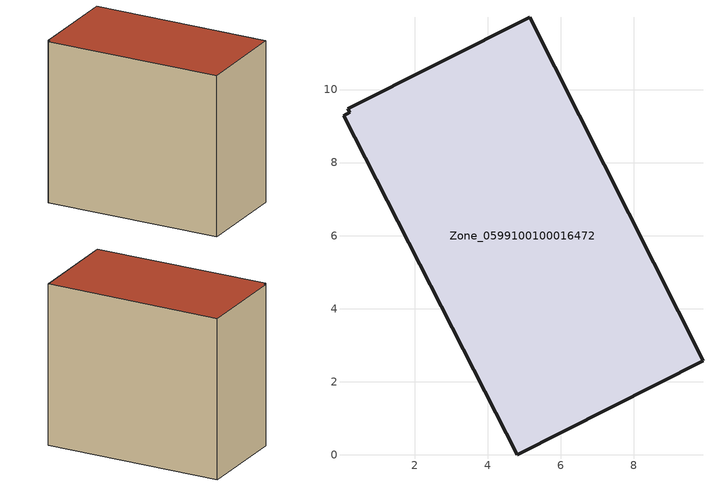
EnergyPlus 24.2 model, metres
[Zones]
Zone_0599100100016472
 floor ground (C_G): 4.8,0 0.05,9.29 0.22,9.37 0.17,9.47 5.15,11.98 9.89,2.58 z3.29
 wall outside (C_F): 4.8,0 9.89,2.58 5.15,11.98 0.17,9.47 0.22,9.37 0.05,9.29 4.8,0 z3.29:12.84
 roof outside (C_R): 0.05,9.29 4.8,0 9.89,2.58 5.15,11.98 0.17,9.47 0.22,9.37 z12.84
[BUILDING]
Pand.0599100100016472: North Axis=0; Terrain=City; Loads Convergence Tolerance Value=0.04; Temperature Convergence Tolerance Value=0.4; Solar Distribution=FullExterior; Maximum Number of Warmup Days=25; Minimum Number of Warmup Days=1
[Site:Location]
Rotterdam.The.Hague.AP_ZH_NLD Design_Conditions: Latitude=51.96; Longitude=4.45; Time Zone=1; Elevation=-4.5
[SITE:GROUNDTEMPERATURE:BUILDINGSURFACE]
18, 18, 18, 18, 18, 18, 18, 18, 18, 18, 18, 18
[MATERIAL] Thermal Absorptance=0.9; Solar Absorptance=0.7; Visible Absorptance=0.7
Name | Roughness | Thickness | Conductivity | Density | Specific Heat
G.TC.2015-2018 | MediumSmooth | 0.15 | 0.0428571 | 540 | 1210
F.TC.2015-2018 | Rough | 0.3 | 0.0666667 | 1920 | 840
R.TC.2015-2018 | MediumRough | 0.2 | 0.0333333 | 1500 | 1000
[CONSTRUCTION]
C_G: G.TC.2015-2018
C_F: F.TC.2015-2018
C_R: R.TC.2015-2018
[ZONE]
Zone_0599100100016472: Type=1; Multiplier=1; Ceiling Height=Autocalculate; Volume=Autocalculate; Floor Area=autocalculate; Part of Total Floor Area=Yes
[ZONEINFILTRATION:DESIGNFLOWRATE]
Infil_Zone_0599100100016472: Zone or ZoneList or Space or SpaceList=Zone_0599100100016472; Schedule=AlwaysOn; Design Flow Rate Calculation Method=Flow/Area; Flow Rate per Floor Area=0.0015; Constant Term Coefficient=1; Temperature Term Coefficient=0; Velocity Term Coefficient=0; Velocity Squared Term Coefficient=0
[HVACTEMPLATE:ZONE:IDEALLOADSAIRSYSTEM]
Zone_0599100100016472: Maximum Heating Supply Air Temperature=50; Minimum Cooling Supply Air Temperature=13; Maximum Heating Supply Air Humidity Ratio=0.0156; Minimum Cooling Supply Air Humidity Ratio=0.0077; Heating Limit=NoLimit; Cooling Limit=NoLimit; Dehumidification Control Type=ConstantSensibleHeatRatio; Cooling Sensible Heat Ratio=0.7; Dehumidification Setpoint=60; Humidification Control Type=None; Humidification Setpoint=30; Outdoor Air Method=None; Outdoor Air Flow Rate per Person=0.00944; Outdoor Air Flow Rate per Zone Floor Area=0; Outdoor Air Flow Rate per Zone=0; Demand Controlled Ventilation Type=None; Outdoor Air Economizer Type=NoEconomizer; Heat Recovery Type=None; Sensible Heat Recovery Effectiveness=0.7; Latent Heat Recovery Effectiveness=0.65
[ZONECONTROL:THERMOSTAT]
ThermostatControl_Zone_0599100100016472: Zone or ZoneList=Zone_0599100100016472; Control Type Schedule=DualSetpointControlType; Control 1=Thermostat_Zone_0599100100016472; Temperature Difference Between Cutout And Setpoint=0
[THERMOSTATSETPOINT:DUALSETPOINT]
Thermostat_Zone_0599100100016472: Heating Setpoint Temperature Schedule=HeatingSetpoint_Zone_0599100100016472; Cooling Setpoint Temperature Schedule=CoolingSetpoint_Zone_0599100100016472
[SCHEDULE:COMPACT]
HeatingSetpoint_Zone_0599100100016472: Through: 12/31, For: AllDays, Until: 24:00, 21
CoolingSetpoint_Zone_0599100100016472: Through: 12/31, For: AllDays, Until: 24:00, 24
DualSetpointControlType: Through: 12/31, For: AllDays, Until: 24:00, 4
AlwaysOn: Through: 12/31, For: AllDays, Until: 24:00, 1
